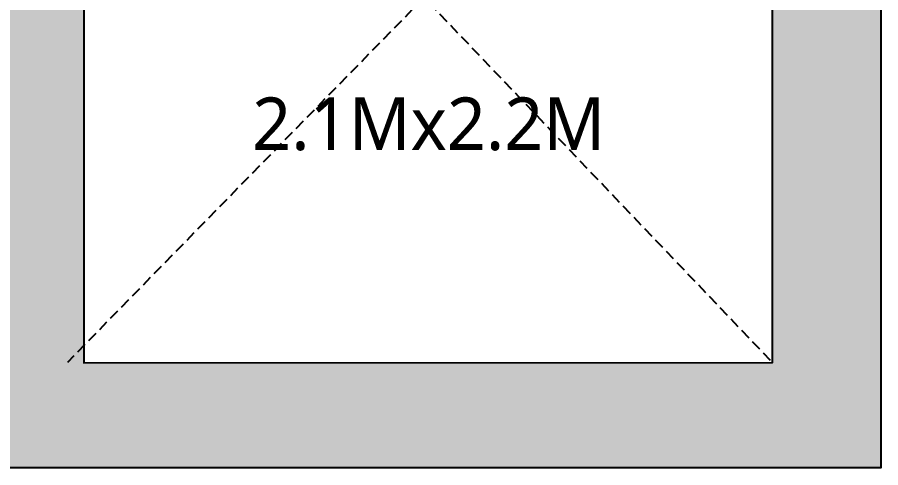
# Model space of a CAD drawing. Header units: millimetres. Extents: x 2061841 to 105821645, y -77612 to 48520811.
# Drawn here: x 105493733 to 105496366, y 48480538 to 48481912 of the extents above; entities that cross this region are included whole.
import ezdxf

# ---------------------------------------------------------------- set-up
doc = ezdxf.new("R2010")
doc.units = ezdxf.units.MM
doc.header["$LTSCALE"] = 10
doc.header["$MEASUREMENT"] = 0
doc.linetypes.add('HIDDEN2', pattern=[4.7625, 3.175, -1.5875])
for name, color, linetype in [('A-ANNO-LABL', 140, 'Continuous'), ('A-ELEV-HIDN', 54, 'HIDDEN2'), ('AS-COLS', 2, 'Continuous'), ('S-OPENING', 6, 'Continuous')]:
    doc.layers.add(name, color=color, linetype=linetype)
doc.layers.add('S-STRCOL HATCH', color=33, linetype='Continuous', lineweight=9)
doc.styles.add('Lucida SU', font='l_10646.ttf')

# ---------------------------------------------------------------- blocks, each defined once
blk = doc.blocks.new('TOWER-A TYPICAL FLOOR FRAMING PLAN N')
at = {"layer": 'S-STRCOL HATCH'}
h = blk.add_hatch(color=256, dxfattribs=at)
h.dxf.hatch_style = 1
h.paths.add_polyline_path([(102733365.7, 48581273.8), (102733365.7, 48578553.2), (102730615.7, 48578553.2), (102730615.7, 48581953.9), (102730935.7, 48581953.9), (102730935.7, 48578873.2), (102733035.7, 48578873.2), (102733035.7, 48581273.8)])
at = {"layer": 'A-ELEV-HIDN'}
for points in [[(102733035.7, 48581074), (102730885.7, 48578874)], [(102730935.7, 48581074), (102733035.7, 48578873.1)]]:
    blk.add_lwpolyline(points, dxfattribs=at)
at = {"layer": 'AS-COLS', "elevation": 0}
blk.add_lwpolyline([(102733365.7, 48581272.8), (102733365.7, 48578552.5), (102730615.7, 48578552.5), (102730615.7, 48581953.2), (102730935.7, 48581953.2), (102730935.7, 48578872.5), (102733035.7, 48578873.1), (102733035.7, 48581273.4)], close=True, dxfattribs=at)
at = {"layer": 'A-ANNO-LABL', "style": 'Lucida SU'}
blk.add_text('2.1Mx2.2M', height=160, dxfattribs=at).set_placement((102731449, 48579522.1, 0))

msp = doc.modelspace()

# ---------------------------------------------------------------- block references
at = {"layer": 'S-OPENING'}
msp.add_blockref('TOWER-A TYPICAL FLOOR FRAMING PLAN N', (2763000.3, -98014.7), dxfattribs=at)

doc.saveas('drawing.dxf')
